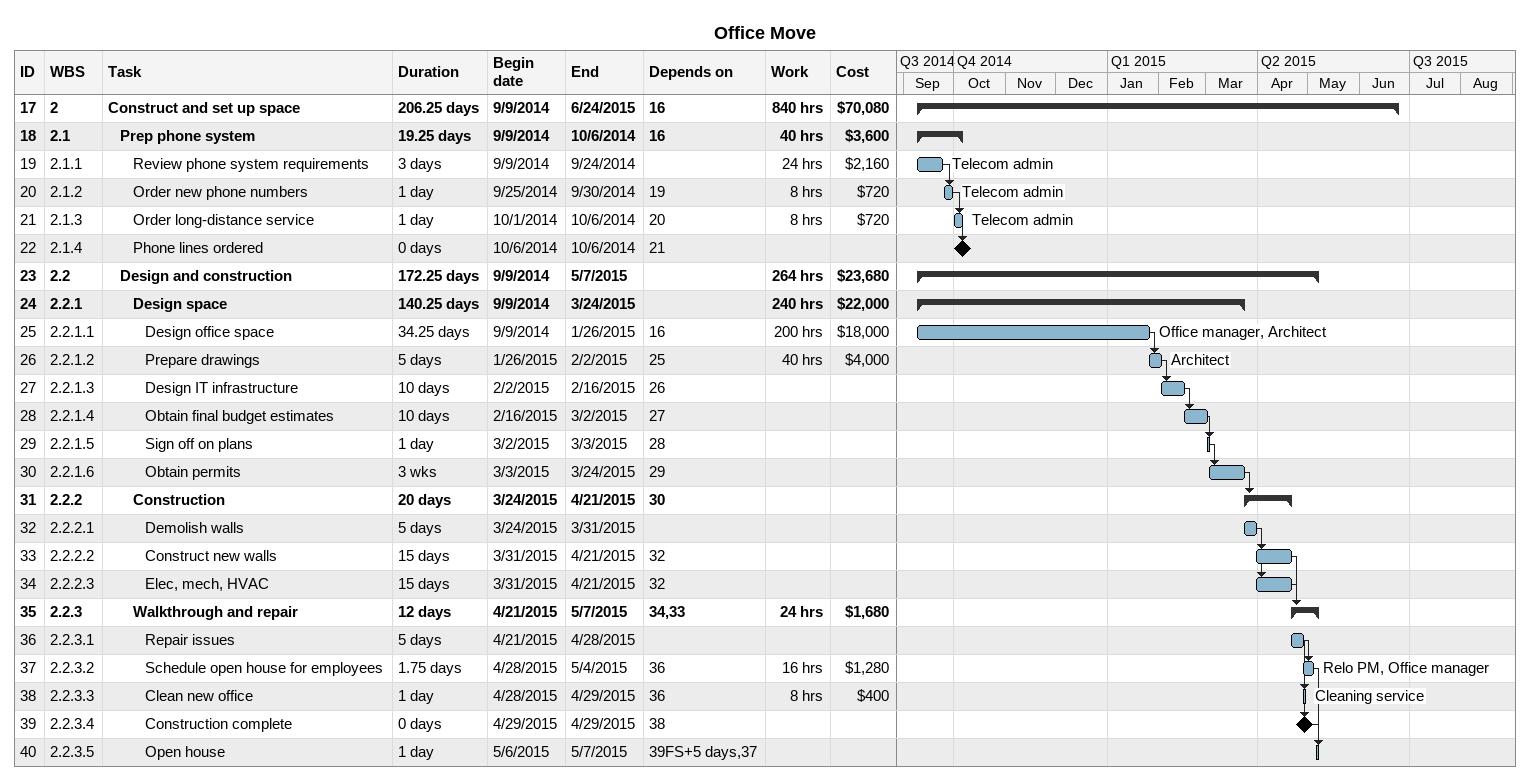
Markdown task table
Office Move

| ID | WBS | Task | Duration | Start | Finish | Predecessors | Resources | Work (h) | Cost ($) |
|---|---|---|---|---|---|---|---|---|---|
| 17 | 2 | **Construct and set up space** | 206.25d | 2014-09-09 | 2015-06-24 | 16 |  | 840 | 70080 |
| 18 | 2.1 | **Prep phone system** | 19.25d | 2014-09-09 | 2014-10-06 | 16 |  | 40 | 3600 |
| 19 | 2.1.1 | Review phone system requirements | 3d | 2014-09-09 | 2014-09-24 |  | Telecom admin | 24 | 2160 |
| 20 | 2.1.2 | Order new phone numbers | 1d | 2014-09-25 | 2014-09-30 | 19 | Telecom admin | 8 | 720 |
| 21 | 2.1.3 | Order long-distance service | 1d | 2014-10-01 | 2014-10-06 | 20 | Telecom admin | 8 | 720 |
| 22 | 2.1.4 | Phone lines ordered | 0d | 2014-10-06 | 2014-10-06 | 21 |  |  |  |
| 23 | 2.2 | **Design and construction** | 172.25d | 2014-09-09 | 2015-05-07 |  |  | 264 | 23680 |
| 24 | 2.2.1 | **Design space** | 140.25d | 2014-09-09 | 2015-03-24 |  |  | 240 | 22000 |
| 25 | 2.2.1.1 | Design office space | 34.25d | 2014-09-09 | 2015-01-26 | 16 | Office manager, Architect | 200 | 18000 |
| 26 | 2.2.1.2 | Prepare drawings | 5d | 2015-01-26 | 2015-02-02 | 25 | Architect | 40 | 4000 |
| 27 | 2.2.1.3 | Design IT infrastructure | 10d | 2015-02-02 | 2015-02-16 | 26 |  |  |  |
| 28 | 2.2.1.4 | Obtain final budget estimates | 10d | 2015-02-16 | 2015-03-02 | 27 |  |  |  |
| 29 | 2.2.1.5 | Sign off on plans | 1d | 2015-03-02 | 2015-03-03 | 28 |  |  |  |
| 30 | 2.2.1.6 | Obtain permits | 3w | 2015-03-03 | 2015-03-24 | 29 |  |  |  |
| 31 | 2.2.2 | **Construction** | 20d | 2015-03-24 | 2015-04-21 | 30 |  |  |  |
| 32 | 2.2.2.1 | Demolish walls | 5d | 2015-03-24 | 2015-03-31 |  |  |  |  |
| 33 | 2.2.2.2 | Construct new walls | 15d | 2015-03-31 | 2015-04-21 | 32 |  |  |  |
| 34 | 2.2.2.3 | Elec, mech, HVAC | 15d | 2015-03-31 | 2015-04-21 | 32 |  |  |  |
| 35 | 2.2.3 | **Walkthrough and repair** | 12d | 2015-04-21 | 2015-05-07 | 34, 33 |  | 24 | 1680 |
| 36 | 2.2.3.1 | Repair issues | 5d | 2015-04-21 | 2015-04-28 |  |  |  |  |
| 37 | 2.2.3.2 | Schedule open house for employees | 1.75d | 2015-04-28 | 2015-05-04 | 36 | Relo PM, Office manager | 16 | 1280 |
| 38 | 2.2.3.3 | Clean new office | 1d | 2015-04-28 | 2015-04-29 | 36 | Cleaning service | 8 | 400 |
| 39 | 2.2.3.4 | Construction complete | 0d | 2015-04-29 | 2015-04-29 | 38 |  |  |  |
| 40 | 2.2.3.5 | Open house | 1d | 2015-05-06 | 2015-05-07 | 39FS+5d, 37 |  |  |  |
